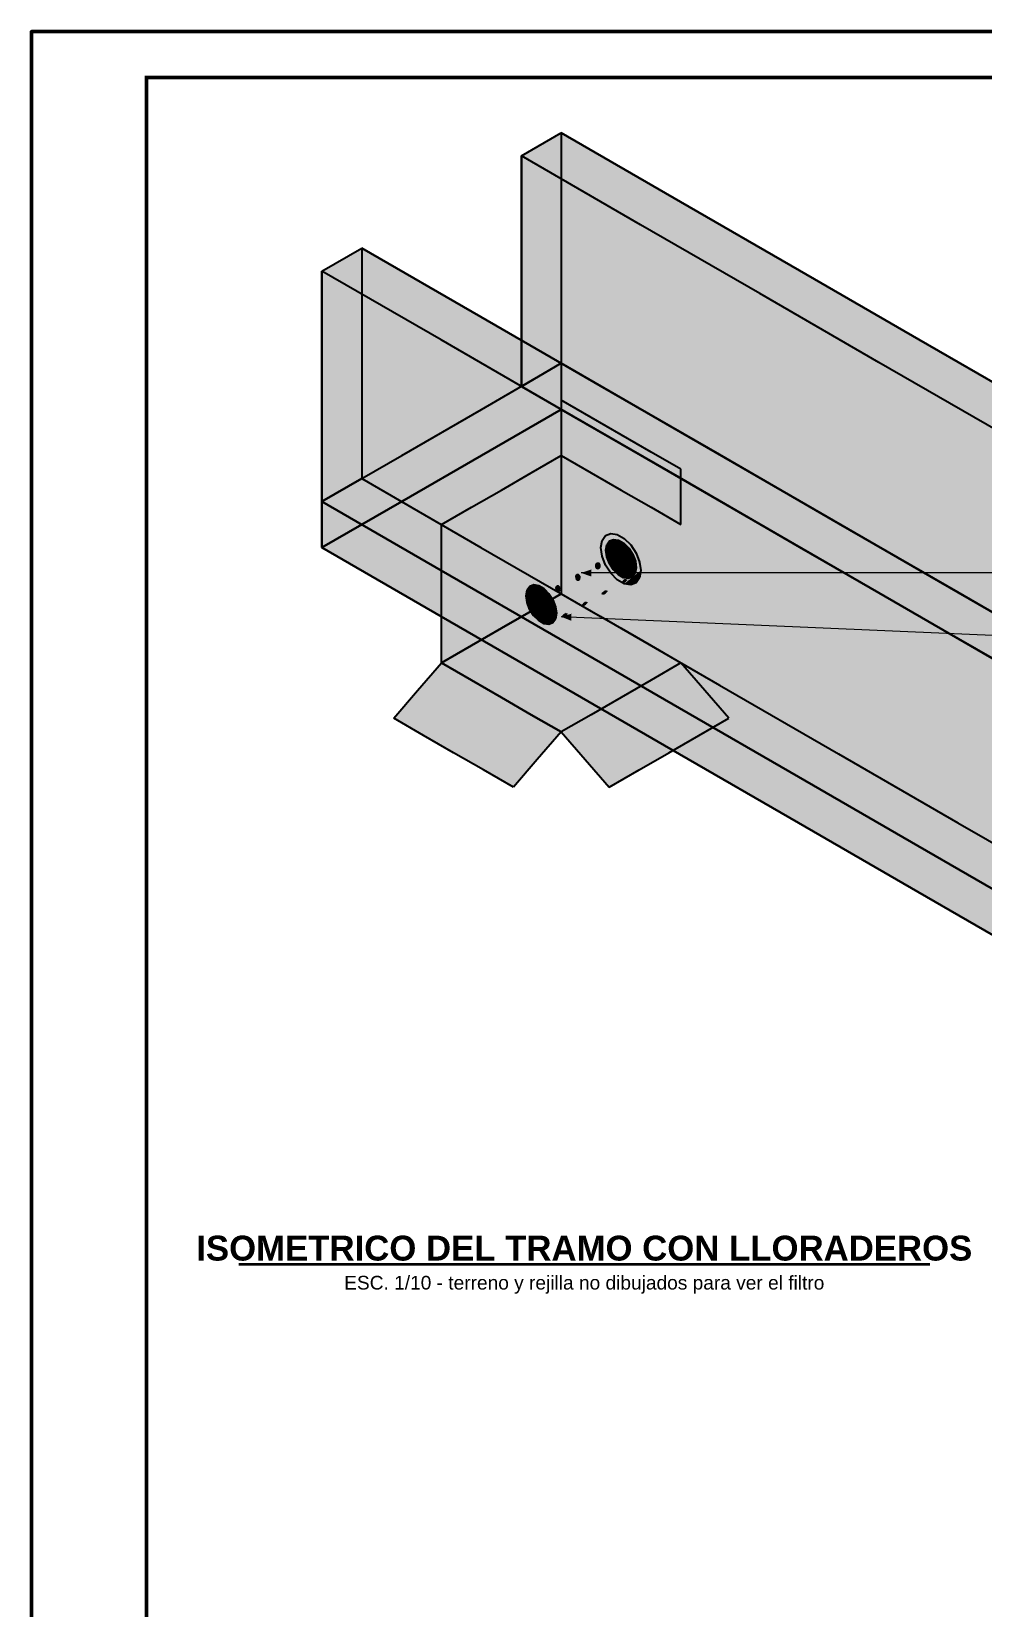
# Model space of a CAD drawing. Header units: metres. Extents: x 0 to 14.2, y 0 to 5.9.
# Drawn here: x 0 to 2.062, y 2.522 to 5.94 of the extents above; entities that cross this region are included whole.
import ezdxf
from ezdxf.enums import TextEntityAlignment as Align

# ---------------------------------------------------------------- set-up
doc = ezdxf.new("R2010")
doc.units = ezdxf.units.M
doc.header["$LTSCALE"] = 0.25
doc.layers.add('ISO-ARISTAS', color=8, linetype='CONTINUOUS')
doc.layers.add('TEXTOS', color=7, linetype='CONTINUOUS')
doc.layers.add('ISO-CONCRETO-SUP', color=254, linetype='CONTINUOUS', true_color=0xe8e8e8)
for name, color, linetype, lineweight in [('LLAMADAS', 30, 'CONTINUOUS', 18), ('MARCO', 7, 'CONTINUOUS', 50), ('TITULOS', 160, 'CONTINUOUS', 35)]:
    doc.layers.add(name, color=color, linetype=linetype, lineweight=lineweight)
doc.styles.get("Standard").update_dxf_attribs({"font": 'arial.ttf'})
doc.styles.add('TITULOS', font='arialbd.ttf')

msp = doc.modelspace()

# ---------------------------------------------------------------- linework, layer by layer
at = {"layer": 'ISO-ARISTAS', "color": 250}
for p, q in [((1.0634, 5.67), (1.15, 5.72)), ((1.0634, 5.67), (1.15, 5.72)), ((1.15, 5.72), (1.15, 5.47)), ((1.4087, 5.5706), (1.15, 5.72)), ((1.15, 5.72), (1.15, 5.47)), ((1.15, 5.72), (1.4087, 5.5706)), ((1.0634, 5.42), (1.0634, 5.67)), ((1.3221, 5.5206), (1.0634, 5.67)), ((1.0634, 5.67), (1.0634, 5.42)), ((1.3221, 5.5206), (1.0634, 5.67)), ((1.6675, 5.4213), (1.4087, 5.5706)), ((1.4087, 5.5706), (1.6675, 5.4213)), ((1.5808, 5.3712), (1.3221, 5.5206)), ((1.5808, 5.3712), (1.3221, 5.5206)), ((0.6304, 5.42), (0.717, 5.47)), ((0.6304, 5.42), (0.717, 5.47)), ((0.717, 5.47), (0.717, 5.22)), ((0.9757, 5.3206), (0.717, 5.47)), ((0.717, 5.47), (0.717, 5.22)), ((0.717, 5.47), (0.9757, 5.3206)), ((1.15, 5.47), (1.15, 5.22)), ((1.15, 5.47), (1.15, 5.22)), ((0.6304, 5.17), (0.6304, 5.42)), ((0.8891, 5.2706), (0.6304, 5.42)), ((0.6304, 5.42), (0.6304, 5.17)), ((0.8891, 5.2706), (0.6304, 5.42)), ((1.0634, 5.17), (1.0634, 5.42)), ((1.0634, 5.42), (1.0634, 5.17)), ((1.9262, 5.2719), (1.6675, 5.4213)), ((1.6675, 5.4213), (1.9262, 5.2719)), ((1.8396, 5.2219), (1.5808, 5.3712)), ((1.8396, 5.2219), (1.5808, 5.3712)), ((1.2344, 5.1713), (0.9757, 5.3206)), ((0.9757, 5.3206), (1.2344, 5.1713)), ((1.1478, 5.1212), (0.8891, 5.2706)), ((1.1478, 5.1212), (0.8891, 5.2706)), ((2.1849, 5.1225), (1.9262, 5.2719)), ((1.9262, 5.2719), (2.1849, 5.1225)), ((0.717, 5.22), (0.717, 4.97)), ((0.717, 5.22), (0.717, 4.97)), ((0.9768, 5.12), (1.15, 5.22)), ((0.9768, 5.12), (1.15, 5.22)), ((1.15, 5.22), (1.0634, 5.17)), ((1.0634, 5.17), (1.15, 5.22)), ((1.15, 5.22), (1.15, 5.12)), ((1.4087, 5.0706), (1.15, 5.22)), ((1.15, 5.22), (1.15, 5.12)), ((1.15, 5.22), (1.4087, 5.0706)), ((1.15, 5.22), (1.4087, 5.0706)), ((1.15, 5.22), (1.4087, 5.0706)), ((2.0983, 5.0725), (1.8396, 5.2219)), ((2.0983, 5.0725), (1.8396, 5.2219)), ((0.6304, 4.92), (0.6304, 5.17)), ((0.6304, 5.17), (0.6304, 4.92)), ((1.3221, 5.0206), (1.0634, 5.17)), ((1.0634, 5.17), (1.3221, 5.0206)), ((1.4932, 5.0219), (1.2344, 5.1713)), ((1.2344, 5.1713), (1.4932, 5.0219)), ((1.215, 5.1025), (1.15, 5.14)), ((1.15, 5.14), (1.15, 5.08)), ((0.8036, 5.02), (0.9768, 5.12)), ((0.8036, 5.02), (0.9768, 5.12)), ((1.15, 5.12), (0.9768, 5.02)), ((0.9768, 5.02), (1.15, 5.12)), ((1.4066, 4.9719), (1.1478, 5.1212)), ((1.4066, 4.9719), (1.1478, 5.1212)), ((1.15, 5.12), (1.4087, 4.9706)), ((1.15, 5.12), (1.4087, 4.9706)), ((1.2799, 5.065), (1.215, 5.1025)), ((1.15, 5.08), (1.15, 5.02)), ((1.3449, 5.0275), (1.2799, 5.065)), ((1.6675, 4.9213), (1.4087, 5.0706)), ((1.4087, 5.0706), (1.6675, 4.9213)), ((1.4087, 5.0706), (1.6675, 4.9213)), ((1.4087, 5.0706), (1.6675, 4.9213)), ((1.4098, 4.99), (1.3449, 5.0275)), ((0.6304, 4.92), (0.8036, 5.02)), ((0.6304, 4.92), (0.8036, 5.02)), ((0.9768, 5.02), (0.8036, 4.92)), ((0.8036, 4.92), (0.9768, 5.02)), ((1.085, 4.9825), (1.15, 5.02)), ((1.15, 5.02), (1.15, 4.945)), ((1.15, 5.02), (1.215, 4.9825)), ((1.5808, 4.8712), (1.3221, 5.0206)), ((1.3221, 5.0206), (1.5808, 4.8712)), ((1.4098, 4.93), (1.4098, 4.99)), ((1.7519, 4.8725), (1.4932, 5.0219)), ((1.4932, 5.0219), (1.7519, 4.8725)), ((0.717, 4.97), (0.6304, 4.92)), ((0.6304, 4.92), (0.717, 4.97)), ((0.717, 4.97), (0.9757, 4.8206)), ((0.717, 4.97), (0.9757, 4.8206)), ((1.0201, 4.945), (1.085, 4.9825)), ((1.215, 4.9825), (1.2799, 4.945)), ((1.6653, 4.8225), (1.4066, 4.9719)), ((1.6653, 4.8225), (1.4066, 4.9719)), ((1.4087, 4.9706), (1.6675, 4.8213)), ((1.4087, 4.9706), (1.6675, 4.8213)), ((0.9551, 4.9075), (1.0201, 4.945)), ((1.15, 4.945), (1.15, 4.87)), ((1.2799, 4.945), (1.3449, 4.9075)), ((1.4098, 4.87), (1.4098, 4.93)), ((0.8036, 4.92), (0.6304, 4.82)), ((0.6304, 4.82), (0.6304, 4.92)), ((0.6304, 4.82), (0.8036, 4.92)), ((0.8891, 4.7706), (0.6304, 4.92)), ((0.8891, 4.7706), (0.6304, 4.92)), ((0.6304, 4.92), (0.6304, 4.82)), ((0.8891, 4.7706), (0.6304, 4.92)), ((0.6304, 4.92), (0.8891, 4.7706)), ((0.8902, 4.87), (0.9551, 4.9075)), ((1.3449, 4.9075), (1.4098, 4.87)), ((1.9262, 4.7719), (1.6675, 4.9213)), ((1.6675, 4.9213), (1.9262, 4.7719)), ((1.6675, 4.9213), (1.9262, 4.7719)), ((1.6675, 4.9213), (1.9262, 4.7719)), ((0.8902, 4.795), (0.8902, 4.87)), ((1.15, 4.87), (1.15, 4.795)), ((1.8396, 4.7219), (1.5808, 4.8712)), ((1.5808, 4.8712), (1.8396, 4.7219)), ((2.0106, 4.7231), (1.7519, 4.8725)), ((1.7519, 4.8725), (2.0106, 4.7231)), ((0.8891, 4.6706), (0.6304, 4.82)), ((0.6304, 4.82), (0.8891, 4.6706)), ((0.9757, 4.8206), (1.2344, 4.6713)), ((0.9757, 4.8206), (1.2344, 4.6713)), ((1.2359, 4.8201), (1.2385, 4.8357)), ((1.2385, 4.8015), (1.2359, 4.8201)), ((1.2385, 4.8357), (1.246, 4.8464)), ((1.246, 4.8464), (1.2576, 4.8509)), ((1.247, 4.8145), (1.249, 4.8264)), ((1.247, 4.8145), (1.249, 4.8264)), ((1.249, 4.8264), (1.2548, 4.8345)), ((1.249, 4.8264), (1.2548, 4.8345)), ((1.2548, 4.8345), (1.2636, 4.838)), ((1.2548, 4.8345), (1.2636, 4.838)), ((1.2576, 4.8509), (1.2717, 4.8487)), ((1.2636, 4.838), (1.2744, 4.8363)), ((1.2636, 4.838), (1.2744, 4.8363)), ((1.2717, 4.8487), (1.2867, 4.84)), ((1.2744, 4.8363), (1.2858, 4.8297)), ((1.2744, 4.8363), (1.2858, 4.8297)), ((1.2858, 4.8297), (1.2965, 4.819)), ((1.2858, 4.8297), (1.2965, 4.819)), ((1.2867, 4.84), (1.3009, 4.8259)), ((1.2965, 4.819), (1.3052, 4.8054)), ((1.2965, 4.819), (1.3052, 4.8054)), ((1.3009, 4.8259), (1.3124, 4.8081)), ((1.924, 4.6731), (1.6653, 4.8225)), ((1.924, 4.6731), (1.6653, 4.8225)), ((1.6675, 4.8213), (1.9262, 4.6719)), ((1.6675, 4.8213), (1.9262, 4.6719)), ((0.8902, 4.72), (0.8902, 4.795)), ((1.15, 4.795), (1.15, 4.72)), ((1.2274, 4.7859), (1.2251, 4.7826)), ((1.2309, 4.786), (1.2274, 4.7859)), ((1.2336, 4.7829), (1.2309, 4.786)), ((1.246, 4.7821), (1.2385, 4.8015)), ((1.2489, 4.8003), (1.247, 4.8145)), ((1.2489, 4.8003), (1.247, 4.8145)), ((1.2546, 4.7856), (1.2489, 4.8003)), ((1.2546, 4.7856), (1.2489, 4.8003)), ((1.2633, 4.772), (1.2546, 4.7856)), ((1.2633, 4.772), (1.2546, 4.7856)), ((1.3052, 4.8054), (1.3109, 4.7907)), ((1.3052, 4.8054), (1.3109, 4.7907)), ((1.3109, 4.7907), (1.3128, 4.7765)), ((1.3109, 4.7907), (1.3128, 4.7765)), ((1.3124, 4.8081), (1.3199, 4.7887)), ((1.3199, 4.7887), (1.3225, 4.7701)), ((1.1478, 4.6212), (0.8891, 4.7706)), ((1.1478, 4.6212), (0.8891, 4.7706)), ((1.1478, 4.6212), (0.8891, 4.7706)), ((0.8891, 4.7706), (1.1478, 4.6212)), ((1.1841, 4.7611), (1.1818, 4.7579)), ((1.1818, 4.7579), (1.1821, 4.7534)), ((1.1821, 4.7534), (1.1847, 4.7504)), ((1.1876, 4.7612), (1.1841, 4.7611)), ((1.1903, 4.7582), (1.1876, 4.7612)), ((1.1882, 4.7505), (1.1905, 4.7537)), ((1.1905, 4.7537), (1.1903, 4.7582)), ((1.2251, 4.7826), (1.2254, 4.7782)), ((1.2254, 4.7782), (1.228, 4.7751)), ((1.228, 4.7751), (1.2315, 4.7753)), ((1.2315, 4.7753), (1.2338, 4.7785)), ((1.2338, 4.7785), (1.2336, 4.7829)), ((1.2576, 4.7643), (1.246, 4.7821)), ((1.2717, 4.7502), (1.2576, 4.7643)), ((1.274, 4.7613), (1.2633, 4.772)), ((1.274, 4.7613), (1.2633, 4.772)), ((1.2855, 4.7547), (1.274, 4.7613)), ((1.2855, 4.7547), (1.274, 4.7613)), ((1.2962, 4.753), (1.2855, 4.7547)), ((1.2962, 4.753), (1.2855, 4.7547)), ((1.2891, 4.7502), (1.2914, 4.7511)), ((1.2914, 4.7511), (1.2912, 4.7497)), ((1.305, 4.7565), (1.2962, 4.753)), ((1.305, 4.7565), (1.2962, 4.753)), ((1.3108, 4.7646), (1.305, 4.7565)), ((1.3108, 4.7646), (1.305, 4.7565)), ((1.3128, 4.7765), (1.3108, 4.7646)), ((1.3128, 4.7765), (1.3108, 4.7646)), ((1.3199, 4.7545), (1.3124, 4.7438)), ((1.3225, 4.7701), (1.3199, 4.7545)), ((2.1849, 4.6225), (1.9262, 4.7719)), ((1.9262, 4.7719), (2.1849, 4.6225)), ((1.9262, 4.7719), (2.1849, 4.6225)), ((1.9262, 4.7719), (2.1849, 4.6225)), ((0.8902, 4.645), (0.8902, 4.72)), ((1.0758, 4.7274), (1.0738, 4.7155)), ((1.0738, 4.7155), (1.0758, 4.7274)), ((1.0816, 4.7355), (1.0758, 4.7274)), ((1.0758, 4.7274), (1.0816, 4.7355)), ((1.0904, 4.739), (1.0816, 4.7355)), ((1.0816, 4.7355), (1.0904, 4.739)), ((1.085, 4.6825), (1.15, 4.72)), ((1.15, 4.72), (1.085, 4.6825)), ((1.1011, 4.7373), (1.0904, 4.739)), ((1.0904, 4.739), (1.1011, 4.7373)), ((1.1126, 4.7307), (1.1011, 4.7373)), ((1.1011, 4.7373), (1.1126, 4.7307)), ((1.1233, 4.72), (1.1126, 4.7307)), ((1.1126, 4.7307), (1.1233, 4.72)), ((1.132, 4.7064), (1.1233, 4.72)), ((1.1233, 4.72), (1.132, 4.7064)), ((1.1408, 4.7364), (1.1385, 4.7331)), ((1.1385, 4.7331), (1.1388, 4.7287)), ((1.1388, 4.7287), (1.1414, 4.7256)), ((1.1443, 4.7365), (1.1408, 4.7364)), ((1.1414, 4.7256), (1.1449, 4.7258)), ((1.147, 4.7334), (1.1443, 4.7365)), ((1.1449, 4.7258), (1.1472, 4.729)), ((1.1472, 4.729), (1.147, 4.7334)), ((1.15, 4.72), (1.215, 4.6825)), ((1.1847, 4.7504), (1.1882, 4.7505)), ((1.2394, 4.7188), (1.2396, 4.7202)), ((1.2417, 4.7196), (1.2394, 4.7188)), ((1.2396, 4.7202), (1.2423, 4.723)), ((1.2452, 4.7222), (1.2417, 4.7196)), ((1.2423, 4.723), (1.2458, 4.7255)), ((1.2479, 4.7249), (1.2452, 4.7222)), ((1.2458, 4.7255), (1.2481, 4.7263)), ((1.2481, 4.7263), (1.2479, 4.7249)), ((1.2867, 4.7415), (1.2717, 4.7502)), ((1.2827, 4.7436), (1.2829, 4.7449)), ((1.285, 4.7444), (1.2827, 4.7436)), ((1.2829, 4.7449), (1.2856, 4.7477)), ((1.2885, 4.7469), (1.285, 4.7444)), ((1.2856, 4.7477), (1.2891, 4.7502)), ((1.3009, 4.7393), (1.2867, 4.7415)), ((1.2912, 4.7497), (1.2885, 4.7469)), ((1.3124, 4.7438), (1.3009, 4.7393)), ((2.0983, 4.5725), (1.8396, 4.7219)), ((1.8396, 4.7219), (2.0983, 4.5725)), ((2.2693, 4.5738), (2.0106, 4.7231)), ((2.0106, 4.7231), (2.2693, 4.5738)), ((1.0201, 4.645), (1.085, 4.6825)), ((1.085, 4.6825), (1.0201, 4.645)), ((1.0738, 4.7155), (1.0757, 4.7013)), ((1.0757, 4.7013), (1.0738, 4.7155)), ((1.0757, 4.7013), (1.0814, 4.6866)), ((1.0814, 4.6866), (1.0757, 4.7013)), ((1.0814, 4.6866), (1.0901, 4.673)), ((1.0901, 4.673), (1.0814, 4.6866)), ((1.0975, 4.7116), (1.0952, 4.7084)), ((1.0952, 4.7084), (1.0955, 4.7039)), ((1.0955, 4.7039), (1.0981, 4.7009)), ((1.101, 4.7117), (1.0975, 4.7116)), ((1.0981, 4.7009), (1.1016, 4.701)), ((1.1037, 4.7087), (1.101, 4.7117)), ((1.1016, 4.701), (1.1039, 4.7042)), ((1.1039, 4.7042), (1.1037, 4.7087)), ((1.1377, 4.6917), (1.132, 4.7064)), ((1.132, 4.7064), (1.1377, 4.6917)), ((1.1396, 4.6775), (1.1377, 4.6917)), ((1.1377, 4.6917), (1.1396, 4.6775)), ((1.1961, 4.6941), (1.1963, 4.6954)), ((1.1984, 4.6949), (1.1961, 4.6941)), ((1.1963, 4.6954), (1.199, 4.6982)), ((1.2019, 4.6974), (1.1984, 4.6949)), ((1.199, 4.6982), (1.2025, 4.7007)), ((1.2045, 4.7002), (1.2019, 4.6974)), ((1.2025, 4.7007), (1.2048, 4.7016)), ((1.2048, 4.7016), (1.2045, 4.7002)), ((1.215, 4.6825), (1.2799, 4.645)), ((1.1478, 4.5213), (0.8891, 4.6706)), ((0.8891, 4.6706), (1.1478, 4.5213)), ((1.0901, 4.673), (1.1008, 4.6623)), ((1.1008, 4.6623), (1.0901, 4.673)), ((1.1008, 4.6623), (1.1123, 4.6557)), ((1.1123, 4.6557), (1.1008, 4.6623)), ((1.1123, 4.6557), (1.123, 4.654)), ((1.123, 4.654), (1.1123, 4.6557)), ((1.123, 4.654), (1.1318, 4.6575)), ((1.1318, 4.6575), (1.123, 4.654)), ((1.1318, 4.6575), (1.1376, 4.6656)), ((1.1376, 4.6656), (1.1318, 4.6575)), ((1.1376, 4.6656), (1.1396, 4.6775)), ((1.1396, 4.6775), (1.1376, 4.6656)), ((1.1528, 4.6693), (1.153, 4.6707)), ((1.1551, 4.6701), (1.1528, 4.6693)), ((1.153, 4.6707), (1.1557, 4.6735)), ((1.1586, 4.6727), (1.1551, 4.6701)), ((1.1557, 4.6735), (1.1592, 4.676)), ((1.1612, 4.6754), (1.1586, 4.6727)), ((1.1592, 4.676), (1.1615, 4.6768)), ((1.1615, 4.6768), (1.1612, 4.6754)), ((1.2344, 4.6713), (1.4932, 4.5219)), ((1.2344, 4.6713), (1.4932, 4.5219)), ((2.1827, 4.5238), (1.924, 4.6731)), ((2.1827, 4.5238), (1.924, 4.6731)), ((1.9262, 4.6719), (2.1849, 4.5225)), ((1.9262, 4.6719), (2.1849, 4.5225)), ((0.8902, 4.57), (0.8902, 4.645)), ((0.9551, 4.6075), (1.0201, 4.645)), ((1.0201, 4.645), (0.9551, 4.6075)), ((1.4066, 4.4719), (1.1478, 4.6212)), ((1.4066, 4.4719), (1.1478, 4.6212)), ((1.4066, 4.4719), (1.1478, 4.6212)), ((1.1478, 4.6212), (1.4066, 4.4719)), ((1.2799, 4.645), (1.3449, 4.6075)), ((0.9551, 4.6075), (0.8902, 4.57)), ((0.8902, 4.57), (0.9551, 4.6075)), ((1.3449, 4.6075), (1.4098, 4.57)), ((0.8382, 4.51), (0.8902, 4.57)), ((0.9551, 4.5325), (0.8902, 4.57)), ((0.8902, 4.57), (0.9551, 4.5325)), ((1.4098, 4.57), (1.3449, 4.5325)), ((1.4098, 4.57), (1.3449, 4.5325)), ((1.4618, 4.51), (1.4098, 4.57)), ((1.0201, 4.495), (0.9551, 4.5325)), ((0.9551, 4.5325), (1.0201, 4.495)), ((1.4066, 4.3719), (1.1478, 4.5213)), ((1.1478, 4.5213), (1.4066, 4.3719)), ((1.3449, 4.5325), (1.2799, 4.495)), ((1.3449, 4.5325), (1.2799, 4.495)), ((1.4932, 4.5219), (1.7519, 4.3725)), ((1.4932, 4.5219), (1.7519, 4.3725)), ((0.7863, 4.45), (0.8382, 4.51)), ((1.085, 4.4575), (1.0201, 4.495)), ((1.0201, 4.495), (1.085, 4.4575)), ((1.2799, 4.495), (1.215, 4.4575)), ((1.2799, 4.495), (1.215, 4.4575)), ((1.5137, 4.45), (1.4618, 4.51)), ((0.8512, 4.4125), (0.7863, 4.45)), ((1.15, 4.42), (1.085, 4.4575)), ((1.085, 4.4575), (1.15, 4.42)), ((1.215, 4.4575), (1.15, 4.42)), ((1.215, 4.4575), (1.15, 4.42)), ((1.6653, 4.3225), (1.4066, 4.4719)), ((1.6653, 4.3225), (1.4066, 4.4719)), ((1.6653, 4.3225), (1.4066, 4.4719)), ((1.4066, 4.4719), (1.6653, 4.3225)), ((1.4488, 4.4125), (1.5137, 4.45)), ((0.9162, 4.375), (0.8512, 4.4125)), ((1.15, 4.42), (1.098, 4.36)), ((1.15, 4.42), (1.202, 4.36)), ((1.3838, 4.375), (1.4488, 4.4125)), ((0.9811, 4.3375), (0.9162, 4.375)), ((1.3189, 4.3375), (1.3838, 4.375)), ((1.098, 4.36), (1.0461, 4.3)), ((1.202, 4.36), (1.2539, 4.3)), ((1.6653, 4.2225), (1.4066, 4.3719)), ((1.4066, 4.3719), (1.6653, 4.2225)), ((1.7519, 4.3725), (2.0106, 4.2231)), ((1.7519, 4.3725), (2.0106, 4.2231)), ((1.0461, 4.3), (0.9811, 4.3375)), ((1.2539, 4.3), (1.3189, 4.3375)), ((1.924, 4.1731), (1.6653, 4.3225)), ((1.924, 4.1731), (1.6653, 4.3225)), ((1.924, 4.1731), (1.6653, 4.3225)), ((1.6653, 4.3225), (1.924, 4.1731)), ((1.924, 4.0731), (1.6653, 4.2225)), ((1.6653, 4.2225), (1.924, 4.0731)), ((2.0106, 4.2231), (2.2693, 4.0738)), ((2.0106, 4.2231), (2.2693, 4.0738)), ((2.1827, 4.0237), (1.924, 4.1731)), ((2.1827, 4.0237), (1.924, 4.1731)), ((2.1827, 4.0237), (1.924, 4.1731)), ((1.924, 4.1731), (2.1827, 4.0237)), ((2.1827, 3.9238), (1.924, 4.0731)), ((1.924, 4.0731), (2.1827, 3.9238))]:
    msp.add_line(p, q, dxfattribs=at)
at = {"layer": 'ISO-CONCRETO-SUP', "true_color": 0x9b9b97}
for points in [[(1.15, 5.47), (1.0634, 5.42), (1.15, 5.72), (1.0634, 5.67)], [(0.717, 5.22), (0.6304, 5.17), (0.717, 5.47), (0.6304, 5.42)], [(1.15, 5.22), (1.0634, 5.17), (1.15, 5.47), (1.0634, 5.42)], [(0.717, 4.97), (0.6304, 4.92), (0.717, 5.22), (0.6304, 5.17)], [(1.15, 5.12), (0.9768, 5.02), (1.15, 5.22), (0.9768, 5.12)], [(0.9768, 5.02), (0.8036, 4.92), (0.9768, 5.12), (0.8036, 5.02)], [(0.8036, 4.92), (0.6304, 4.82), (0.8036, 5.02), (0.6304, 4.92)]]:
    msp.add_solid(points, dxfattribs=at)
at = {"layer": 'ISO-CONCRETO-SUP', "true_color": 0xc0c0ba}
for points in [[(1.15, 5.72), (1.4087, 5.5706), (1.0634, 5.67), (1.3221, 5.5206)], [(1.4087, 5.5706), (1.6675, 5.4213), (1.3221, 5.5206), (1.5808, 5.3712)], [(0.717, 5.47), (0.9757, 5.3206), (0.6304, 5.42), (0.8891, 5.2706)], [(1.6675, 5.4213), (1.9262, 5.2719), (1.5808, 5.3712), (1.8396, 5.2219)], [(0.9757, 5.3206), (1.2344, 5.1713), (0.8891, 5.2706), (1.1478, 5.1212)], [(1.9262, 5.2719), (2.1849, 5.1225), (1.8396, 5.2219), (2.0983, 5.0725)], [(1.15, 5.22), (1.4087, 5.0706), (0.9768, 5.12), (1.2355, 4.9706)], [(1.15, 5.22), (1.4087, 5.0706), (1.0634, 5.17), (1.3221, 5.0206)], [(1.2344, 5.1713), (1.4932, 5.0219), (1.1478, 5.1212), (1.4066, 4.9719)], [(0.9768, 5.12), (1.2355, 4.9706), (0.8036, 5.02), (1.0623, 4.8706)], [(1.15, 5.12), (1.4087, 4.9706), (0.9768, 5.02), (1.2355, 4.8706)], [(1.4087, 5.0706), (1.6675, 4.9213), (1.2355, 4.9706), (1.4942, 4.8213)], [(1.4087, 5.0706), (1.6675, 4.9213), (1.3221, 5.0206), (1.5808, 4.8712)], [(0.8036, 5.02), (1.0623, 4.8706), (0.6304, 4.92), (0.8891, 4.7706)], [(0.9768, 5.02), (1.2355, 4.8706), (0.8036, 4.92), (1.0623, 4.7706)], [(1.4932, 5.0219), (1.7519, 4.8725), (1.4066, 4.9719), (1.6653, 4.8225)], [(0.717, 4.97), (0.9757, 4.8206), (0.6304, 4.92), (0.8891, 4.7706)], [(1.2355, 4.9706), (1.4942, 4.8213), (1.0623, 4.8706), (1.321, 4.7213)], [(1.4087, 4.9706), (1.6675, 4.8213), (1.2355, 4.8706), (1.4942, 4.7213)], [(0.8036, 4.92), (1.0623, 4.7706), (0.6304, 4.82), (0.8891, 4.6706)], [(1.6675, 4.9213), (1.9262, 4.7719), (1.4942, 4.8213), (1.753, 4.6719)], [(1.6675, 4.9213), (1.9262, 4.7719), (1.5808, 4.8712), (1.8396, 4.7219)], [(1.0623, 4.8706), (1.321, 4.7213), (0.8891, 4.7706), (1.1478, 4.6212)], [(1.2355, 4.8706), (1.4942, 4.7213), (1.0623, 4.7706), (1.321, 4.6212)], [(1.7519, 4.8725), (2.0106, 4.7231), (1.6653, 4.8225), (1.924, 4.6731)], [(0.9757, 4.8206), (1.2344, 4.6713), (0.8891, 4.7706), (1.1478, 4.6212)], [(1.4942, 4.8213), (1.753, 4.6719), (1.321, 4.7213), (1.5798, 4.5719)], [(1.6675, 4.8213), (1.9262, 4.6719), (1.4942, 4.7213), (1.753, 4.5719)], [(1.0623, 4.7706), (1.321, 4.6212), (0.8891, 4.6706), (1.1478, 4.5213)], [(1.9262, 4.7719), (2.1849, 4.6225), (1.753, 4.6719), (2.0117, 4.5225)], [(1.9262, 4.7719), (2.1849, 4.6225), (1.8396, 4.7219), (2.0983, 4.5725)], [(1.321, 4.7213), (1.5798, 4.5719), (1.1478, 4.6212), (1.4066, 4.4719)], [(1.4942, 4.7213), (1.753, 4.5719), (1.321, 4.6212), (1.5798, 4.4719)], [(2.0106, 4.7231), (2.2693, 4.5738), (1.924, 4.6731), (2.1827, 4.5238)], [(1.2344, 4.6713), (1.4932, 4.5219), (1.1478, 4.6212), (1.4066, 4.4719)], [(1.753, 4.6719), (2.0117, 4.5225), (1.5798, 4.5719), (1.8385, 4.4225)], [(1.9262, 4.6719), (2.1849, 4.5225), (1.753, 4.5719), (2.0117, 4.4225)], [(1.321, 4.6212), (1.5798, 4.4719), (1.1478, 4.5213), (1.4066, 4.3719)], [(2.1849, 4.6225), (2.4436, 4.4731), (2.0117, 4.5225), (2.2704, 4.3731)], [(1.5798, 4.5719), (1.8385, 4.4225), (1.4066, 4.4719), (1.6653, 4.3225)], [(1.753, 4.5719), (2.0117, 4.4225), (1.5798, 4.4719), (1.8385, 4.3225)], [(1.4932, 4.5219), (1.7519, 4.3725), (1.4066, 4.4719), (1.6653, 4.3225)], [(2.0117, 4.5225), (2.2704, 4.3731), (1.8385, 4.4225), (2.0972, 4.2731)], [(2.1849, 4.5225), (2.4436, 4.3731), (2.0117, 4.4225), (2.2704, 4.2731)], [(1.5798, 4.4719), (1.8385, 4.3225), (1.4066, 4.3719), (1.6653, 4.2225)], [(1.8385, 4.4225), (2.0972, 4.2731), (1.6653, 4.3225), (1.924, 4.1731)], [(2.0117, 4.4225), (2.2704, 4.2731), (1.8385, 4.3225), (2.0972, 4.1731)], [(1.7519, 4.3725), (2.0106, 4.2231), (1.6653, 4.3225), (1.924, 4.1731)], [(1.8385, 4.3225), (2.0972, 4.1731), (1.6653, 4.2225), (1.924, 4.0731)], [(2.0972, 4.2731), (2.3559, 4.1238), (1.924, 4.1731), (2.1827, 4.0237)], [(2.0106, 4.2231), (2.2693, 4.0738), (1.924, 4.1731), (2.1827, 4.0237)], [(2.0972, 4.1731), (2.3559, 4.0237), (1.924, 4.0731), (2.1827, 3.9238)]]:
    msp.add_solid(points, dxfattribs=at)
at = {"layer": 'ISO-CONCRETO-SUP', "true_color": 0xadada8}
for points in [[(1.15, 5.47), (1.4087, 5.3206), (1.15, 5.72), (1.4087, 5.5706)], [(1.0634, 5.42), (1.3221, 5.2706), (1.0634, 5.67), (1.3221, 5.5206)], [(1.4087, 5.3206), (1.6675, 5.1713), (1.4087, 5.5706), (1.6675, 5.4213)], [(1.3221, 5.2706), (1.5808, 5.1212), (1.3221, 5.5206), (1.5808, 5.3712)], [(0.717, 5.22), (0.9757, 5.0706), (0.717, 5.47), (0.9757, 5.3206)], [(1.15, 5.22), (1.4087, 5.0706), (1.15, 5.47), (1.4087, 5.3206)], [(0.6304, 5.17), (0.8891, 5.0206), (0.6304, 5.42), (0.8891, 5.2706)], [(1.0634, 5.17), (1.3221, 5.0206), (1.0634, 5.42), (1.3221, 5.2706)], [(1.6675, 5.1713), (1.9262, 5.0219), (1.6675, 5.4213), (1.9262, 5.2719)], [(1.5808, 5.1212), (1.8396, 4.9719), (1.5808, 5.3712), (1.8396, 5.2219)], [(0.9757, 5.0706), (1.2344, 4.9213), (0.9757, 5.3206), (1.2344, 5.1713)], [(1.4087, 5.0706), (1.6675, 4.9213), (1.4087, 5.3206), (1.6675, 5.1713)], [(0.8891, 5.0206), (1.1478, 4.8712), (0.8891, 5.2706), (1.1478, 5.1212)], [(1.3221, 5.0206), (1.5808, 4.8712), (1.3221, 5.2706), (1.5808, 5.1212)], [(1.9262, 5.0219), (2.1849, 4.8725), (1.9262, 5.2719), (2.1849, 5.1225)], [(0.717, 4.97), (0.9757, 4.8206), (0.717, 5.22), (0.9757, 5.0706)], [(1.15, 5.12), (1.4087, 4.9706), (1.15, 5.22), (1.4087, 5.0706)], [(1.8396, 4.9719), (2.0983, 4.8225), (1.8396, 5.2219), (2.0983, 5.0725)], [(0.6304, 4.92), (0.8891, 4.7706), (0.6304, 5.17), (0.8891, 5.0206)], [(1.2344, 4.9213), (1.4932, 4.7719), (1.2344, 5.1713), (1.4932, 5.0219)], [(1.6675, 4.9213), (1.9262, 4.7719), (1.6675, 5.1713), (1.9262, 5.0219)], [(1.1478, 4.8712), (1.4066, 4.7219), (1.1478, 5.1212), (1.4066, 4.9719)], [(1.5808, 4.8712), (1.8396, 4.7219), (1.5808, 5.1212), (1.8396, 4.9719)], [(0.9757, 4.8206), (1.2344, 4.6713), (0.9757, 5.0706), (1.2344, 4.9213)], [(1.4087, 4.9706), (1.6675, 4.8213), (1.4087, 5.0706), (1.6675, 4.9213)], [(0.8891, 4.7706), (1.1478, 4.6212), (0.8891, 5.0206), (1.1478, 4.8712)], [(1.4932, 4.7719), (1.7519, 4.6225), (1.4932, 5.0219), (1.7519, 4.8725)], [(1.9262, 4.7719), (2.1849, 4.6225), (1.9262, 5.0219), (2.1849, 4.8725)], [(1.4066, 4.7219), (1.6653, 4.5725), (1.4066, 4.9719), (1.6653, 4.8225)], [(1.8396, 4.7219), (2.0983, 4.5725), (1.8396, 4.9719), (2.0983, 4.8225)], [(0.6304, 4.82), (0.8891, 4.6706), (0.6304, 4.92), (0.8891, 4.7706)], [(1.2344, 4.6713), (1.4932, 4.5219), (1.2344, 4.9213), (1.4932, 4.7719)], [(1.6675, 4.8213), (1.9262, 4.6719), (1.6675, 4.9213), (1.9262, 4.7719)], [(1.1478, 4.6212), (1.4066, 4.4719), (1.1478, 4.8712), (1.4066, 4.7219)], [(1.7519, 4.6225), (2.0106, 4.4731), (1.7519, 4.8725), (2.0106, 4.7231)], [(1.6653, 4.5725), (1.924, 4.4231), (1.6653, 4.8225), (1.924, 4.6731)], [(0.8891, 4.6706), (1.1478, 4.5213), (0.8891, 4.7706), (1.1478, 4.6212)], [(1.4932, 4.5219), (1.7519, 4.3725), (1.4932, 4.7719), (1.7519, 4.6225)], [(1.9262, 4.6719), (2.1849, 4.5225), (1.9262, 4.7719), (2.1849, 4.6225)], [(1.4066, 4.4719), (1.6653, 4.3225), (1.4066, 4.7219), (1.6653, 4.5725)], [(2.0106, 4.4731), (2.2693, 4.3238), (2.0106, 4.7231), (2.2693, 4.5738)], [(1.924, 4.4231), (2.1827, 4.2738), (1.924, 4.6731), (2.1827, 4.5238)], [(1.1478, 4.5213), (1.4066, 4.3719), (1.1478, 4.6212), (1.4066, 4.4719)], [(1.7519, 4.3725), (2.0106, 4.2231), (1.7519, 4.6225), (2.0106, 4.4731)], [(1.6653, 4.3225), (1.924, 4.1731), (1.6653, 4.5725), (1.924, 4.4231)], [(1.4066, 4.3719), (1.6653, 4.2225), (1.4066, 4.4719), (1.6653, 4.3225)], [(2.0106, 4.2231), (2.2693, 4.0738), (2.0106, 4.4731), (2.2693, 4.3238)], [(1.924, 4.1731), (2.1827, 4.0237), (1.924, 4.4231), (2.1827, 4.2738)], [(1.6653, 4.2225), (1.924, 4.0731), (1.6653, 4.3225), (1.924, 4.1731)], [(1.924, 4.0731), (2.1827, 3.9238), (1.924, 4.1731), (2.1827, 4.0237)]]:
    msp.add_solid(points, dxfattribs=at)
at = {"layer": 'ISO-CONCRETO-SUP', "true_color": 0xadbfc4}
for points in [[(1.15, 5.08), (1.215, 5.0425), (1.15, 5.14), (1.215, 5.1025)], [(1.215, 5.0425), (1.2799, 5.005), (1.215, 5.1025), (1.2799, 5.065)], [(1.15, 5.02), (1.215, 4.9825), (1.15, 5.08), (1.215, 5.0425)], [(1.2799, 5.005), (1.3449, 4.9675), (1.2799, 5.065), (1.3449, 5.0275)], [(1.215, 4.9825), (1.2799, 4.945), (1.215, 5.0425), (1.2799, 5.005)], [(1.3449, 4.9675), (1.4098, 4.93), (1.3449, 5.0275), (1.4098, 4.99)], [(1.2799, 4.945), (1.3449, 4.9075), (1.2799, 5.005), (1.3449, 4.9675)], [(1.3449, 4.9075), (1.4098, 4.87), (1.3449, 4.9675), (1.4098, 4.93)]]:
    msp.add_solid(points, dxfattribs=at)
at = {"layer": 'ISO-CONCRETO-SUP', "true_color": 0x9babaf}
for points in [[(1.15, 4.945), (1.085, 4.9075), (1.15, 5.02), (1.085, 4.9825)], [(1.085, 4.9075), (1.0201, 4.87), (1.085, 4.9825), (1.0201, 4.945)], [(1.0201, 4.87), (0.9551, 4.8325), (1.0201, 4.945), (0.9551, 4.9075)], [(1.15, 4.87), (1.085, 4.8325), (1.15, 4.945), (1.085, 4.9075)], [(0.9551, 4.8325), (0.8902, 4.795), (0.9551, 4.9075), (0.8902, 4.87)], [(1.085, 4.8325), (1.0201, 4.795), (1.085, 4.9075), (1.0201, 4.87)], [(1.0201, 4.795), (0.9551, 4.7575), (1.0201, 4.87), (0.9551, 4.8325)], [(1.15, 4.795), (1.085, 4.7575), (1.15, 4.87), (1.085, 4.8325)], [(0.9551, 4.7575), (0.8902, 4.72), (0.9551, 4.8325), (0.8902, 4.795)], [(1.085, 4.7575), (1.0201, 4.72), (1.085, 4.8325), (1.0201, 4.795)], [(1.0201, 4.72), (0.9551, 4.6825), (1.0201, 4.795), (0.9551, 4.7575)], [(1.15, 4.72), (1.085, 4.6825), (1.15, 4.795), (1.085, 4.7575)], [(0.9551, 4.6825), (0.8902, 4.645), (0.9551, 4.7575), (0.8902, 4.72)], [(1.085, 4.6825), (1.0201, 4.645), (1.085, 4.7575), (1.0201, 4.72)], [(1.0201, 4.645), (0.9551, 4.6075), (1.0201, 4.72), (0.9551, 4.6825)], [(0.9551, 4.6075), (0.8902, 4.57), (0.9551, 4.6825), (0.8902, 4.645)]]:
    msp.add_solid(points, dxfattribs=at)
at = {"layer": 'ISO-CONCRETO-SUP', "true_color": 0x788fa4}
for points in [[(1.247, 4.8145), (1.249, 4.8264), (1.2037, 4.7897), (1.2057, 4.8016)], [(1.2037, 4.7897), (1.2057, 4.8016), (1.1604, 4.765), (1.1624, 4.7769)], [(1.1171, 4.7403), (1.1191, 4.7521), (1.0738, 4.7155), (1.0758, 4.7274)], [(1.1604, 4.765), (1.1624, 4.7769), (1.1171, 4.7403), (1.1191, 4.7521)], [(1.2695, 4.7518), (1.2675, 4.7399), (1.2262, 4.727), (1.2242, 4.7151)], [(1.3128, 4.7765), (1.3108, 4.7646), (1.2695, 4.7518), (1.2675, 4.7399)], [(1.2262, 4.727), (1.2242, 4.7151), (1.1829, 4.7023), (1.1809, 4.6904)], [(1.1829, 4.7023), (1.1809, 4.6904), (1.1396, 4.6775), (1.1376, 4.6656)]]:
    msp.add_solid(points, dxfattribs=at)
at = {"layer": 'ISO-CONCRETO-SUP', "true_color": 0x687c8e}
for points in [[(1.249, 4.8264), (1.2548, 4.8345), (1.2057, 4.8016), (1.2115, 4.8098)], [(1.1624, 4.7769), (1.1682, 4.785), (1.1191, 4.7521), (1.1249, 4.7603)], [(1.2057, 4.8016), (1.2115, 4.8098), (1.1624, 4.7769), (1.1682, 4.785)], [(1.1191, 4.7521), (1.1249, 4.7603), (1.0758, 4.7274), (1.0816, 4.7355)], [(1.3108, 4.7646), (1.305, 4.7565), (1.2675, 4.7399), (1.2617, 4.7317)], [(1.2675, 4.7399), (1.2617, 4.7317), (1.2242, 4.7151), (1.2184, 4.707)], [(1.1809, 4.6904), (1.1751, 4.6822), (1.1376, 4.6656), (1.1318, 4.6575)], [(1.2242, 4.7151), (1.2184, 4.707), (1.1809, 4.6904), (1.1751, 4.6822)]]:
    msp.add_solid(points, dxfattribs=at)
at = {"layer": 'ISO-CONCRETO-SUP', "true_color": 0x839bb3}
for points in [[(1.2548, 4.8345), (1.2636, 4.838), (1.2115, 4.8098), (1.2203, 4.8132)], [(1.1682, 4.785), (1.177, 4.7885), (1.1249, 4.7603), (1.1337, 4.7637)], [(1.2115, 4.8098), (1.2203, 4.8132), (1.1682, 4.785), (1.177, 4.7885)], [(1.1249, 4.7603), (1.1337, 4.7637), (1.0816, 4.7355), (1.0904, 4.739)], [(1.305, 4.7565), (1.2962, 4.753), (1.2617, 4.7317), (1.2529, 4.7283)], [(1.2617, 4.7317), (1.2529, 4.7283), (1.2184, 4.707), (1.2096, 4.7035)], [(1.1751, 4.6822), (1.1663, 4.6788), (1.1318, 4.6575), (1.123, 4.654)], [(1.2184, 4.707), (1.2096, 4.7035), (1.1751, 4.6822), (1.1663, 4.6788)]]:
    msp.add_solid(points, dxfattribs=at)
at = {"layer": 'ISO-CONCRETO-SUP', "true_color": 0x95b1cb}
for points in [[(1.2636, 4.838), (1.2744, 4.8363), (1.2203, 4.8132), (1.2311, 4.8116)], [(1.177, 4.7885), (1.1877, 4.7868), (1.1337, 4.7637), (1.1444, 4.7621)], [(1.2203, 4.8132), (1.2311, 4.8116), (1.177, 4.7885), (1.1877, 4.7868)], [(1.1337, 4.7637), (1.1444, 4.7621), (1.0904, 4.739), (1.1011, 4.7373)], [(1.2962, 4.753), (1.2855, 4.7547), (1.2529, 4.7283), (1.2422, 4.7299)], [(1.2529, 4.7283), (1.2422, 4.7299), (1.2096, 4.7035), (1.1989, 4.7052)], [(1.2096, 4.7035), (1.1989, 4.7052), (1.1663, 4.6788), (1.1556, 4.6804)], [(1.1663, 4.6788), (1.1556, 4.6804), (1.123, 4.654), (1.1123, 4.6557)]]:
    msp.add_solid(points, dxfattribs=at)
at = {"layer": 'ISO-CONCRETO-SUP', "true_color": 0xa1c0dc}
for points in [[(1.2744, 4.8363), (1.2858, 4.8297), (1.2311, 4.8116), (1.2425, 4.805)], [(1.1877, 4.7868), (1.1992, 4.7802), (1.1444, 4.7621), (1.1559, 4.7555)], [(1.2311, 4.8116), (1.2425, 4.805), (1.1877, 4.7868), (1.1992, 4.7802)], [(1.1444, 4.7621), (1.1559, 4.7555), (1.1011, 4.7373), (1.1126, 4.7307)], [(1.2855, 4.7547), (1.274, 4.7613), (1.2422, 4.7299), (1.2307, 4.7365)], [(1.2422, 4.7299), (1.2307, 4.7365), (1.1989, 4.7052), (1.1874, 4.7118)], [(1.1556, 4.6804), (1.1441, 4.687), (1.1123, 4.6557), (1.1008, 4.6623)], [(1.1989, 4.7052), (1.1874, 4.7118), (1.1556, 4.6804), (1.1441, 4.687)]]:
    msp.add_solid(points, dxfattribs=at)
at = {"layer": 'ISO-CONCRETO-SUP', "true_color": 0x797976}
for points in [[(1.3225, 4.7701), (1.2359, 4.8201), (1.2385, 4.8357)], [(1.3225, 4.7701), (1.2385, 4.8015), (1.2359, 4.8201)], [(1.3225, 4.7701), (1.2385, 4.8357), (1.246, 4.8464)], [(1.3225, 4.7701), (1.246, 4.8464), (1.2576, 4.8509)], [(1.3225, 4.7701), (1.2576, 4.8509), (1.2717, 4.8487)], [(1.3225, 4.7701), (1.2717, 4.8487), (1.2867, 4.84)], [(1.3225, 4.7701), (1.2867, 4.84), (1.3009, 4.8259)], [(1.3225, 4.7701), (1.3009, 4.8259), (1.3124, 4.8081)], [(1.3225, 4.7701), (1.246, 4.7821), (1.2385, 4.8015)], [(1.3225, 4.7701), (1.3124, 4.8081), (1.3199, 4.7887)], [(1.3225, 4.7701), (1.2576, 4.7643), (1.246, 4.7821)], [(1.3225, 4.7701), (1.2717, 4.7502), (1.2576, 4.7643)], [(1.3225, 4.7701), (1.2867, 4.7415), (1.2717, 4.7502)], [(1.3225, 4.7701), (1.3009, 4.7393), (1.2867, 4.7415)], [(1.3225, 4.7701), (1.3124, 4.7438), (1.3009, 4.7393)], [(1.3225, 4.7701), (1.3199, 4.7545), (1.3124, 4.7438)]]:
    msp.add_solid(points, dxfattribs=at)
at = {"layer": 'ISO-CONCRETO-SUP', "true_color": 0xa7c6e4}
for points in [[(1.2858, 4.8297), (1.2965, 4.819), (1.2425, 4.805), (1.2532, 4.7942)], [(1.2425, 4.805), (1.2532, 4.7942), (1.1992, 4.7802), (1.2099, 4.7695)], [(1.1559, 4.7555), (1.1666, 4.7447), (1.1126, 4.7307), (1.1233, 4.72)], [(1.1992, 4.7802), (1.2099, 4.7695), (1.1559, 4.7555), (1.1666, 4.7447)], [(1.274, 4.7613), (1.2633, 4.772), (1.2307, 4.7365), (1.22, 4.7473)], [(1.1874, 4.7118), (1.1767, 4.7225), (1.1441, 4.687), (1.1334, 4.6978)], [(1.2307, 4.7365), (1.22, 4.7473), (1.1874, 4.7118), (1.1767, 4.7225)], [(1.1441, 4.687), (1.1334, 4.6978), (1.1008, 4.6623), (1.0901, 4.673)]]:
    msp.add_solid(points, dxfattribs=at)
at = {"layer": 'ISO-CONCRETO-SUP', "true_color": 0x92adc7}
for points in [[(1.2799, 4.7955), (1.247, 4.8145), (1.249, 4.8264)], [(1.2799, 4.7955), (1.249, 4.8264), (1.2548, 4.8345)], [(1.2799, 4.7955), (1.2548, 4.8345), (1.2636, 4.838)], [(1.2799, 4.7955), (1.2636, 4.838), (1.2744, 4.8363)], [(1.2799, 4.7955), (1.2744, 4.8363), (1.2858, 4.8297)], [(1.2799, 4.7955), (1.2858, 4.8297), (1.2965, 4.819)], [(1.2799, 4.7955), (1.2965, 4.819), (1.3052, 4.8054)], [(1.2799, 4.7955), (1.2489, 4.8003), (1.247, 4.8145)], [(1.2799, 4.7955), (1.2546, 4.7856), (1.2489, 4.8003)], [(1.2799, 4.7955), (1.2633, 4.772), (1.2546, 4.7856)], [(1.2799, 4.7955), (1.274, 4.7613), (1.2633, 4.772)], [(1.2799, 4.7955), (1.2855, 4.7547), (1.274, 4.7613)], [(1.2799, 4.7955), (1.3052, 4.8054), (1.3109, 4.7907)], [(1.2799, 4.7955), (1.2962, 4.753), (1.2855, 4.7547)], [(1.2799, 4.7955), (1.305, 4.7565), (1.2962, 4.753)], [(1.2799, 4.7955), (1.3108, 4.7646), (1.305, 4.7565)], [(1.2799, 4.7955), (1.3128, 4.7765), (1.3108, 4.7646)], [(1.2799, 4.7955), (1.3109, 4.7907), (1.3128, 4.7765)], [(1.1067, 4.6965), (1.0738, 4.7155), (1.0758, 4.7274)], [(1.1067, 4.6965), (1.0758, 4.7274), (1.0816, 4.7355)], [(1.1067, 4.6965), (1.0816, 4.7355), (1.0904, 4.739)], [(1.1067, 4.6965), (1.0904, 4.739), (1.1011, 4.7373)], [(1.1067, 4.6965), (1.1011, 4.7373), (1.1126, 4.7307)], [(1.1067, 4.6965), (1.1126, 4.7307), (1.1233, 4.72)], [(1.1067, 4.6965), (1.1233, 4.72), (1.132, 4.7064)], [(1.1067, 4.6965), (1.0757, 4.7013), (1.0738, 4.7155)], [(1.1067, 4.6965), (1.0814, 4.6866), (1.0757, 4.7013)], [(1.1067, 4.6965), (1.0901, 4.673), (1.0814, 4.6866)], [(1.1067, 4.6965), (1.1008, 4.6623), (1.0901, 4.673)], [(1.1067, 4.6965), (1.1123, 4.6557), (1.1008, 4.6623)], [(1.1067, 4.6965), (1.132, 4.7064), (1.1377, 4.6917)], [(1.1067, 4.6965), (1.123, 4.654), (1.1123, 4.6557)], [(1.1067, 4.6965), (1.1318, 4.6575), (1.123, 4.654)], [(1.1067, 4.6965), (1.1376, 4.6656), (1.1318, 4.6575)], [(1.1067, 4.6965), (1.1396, 4.6775), (1.1376, 4.6656)], [(1.1067, 4.6965), (1.1377, 4.6917), (1.1396, 4.6775)]]:
    msp.add_solid(points, dxfattribs=at)
at = {"layer": 'ISO-CONCRETO-SUP', "true_color": 0xa5c4e1}
for points in [[(1.2965, 4.819), (1.3052, 4.8054), (1.2532, 4.7942), (1.2619, 4.7807)], [(1.2532, 4.7942), (1.2619, 4.7807), (1.2099, 4.7695), (1.2186, 4.7559)], [(1.2633, 4.772), (1.2546, 4.7856), (1.22, 4.7473), (1.2113, 4.7608)], [(1.2099, 4.7695), (1.2186, 4.7559), (1.1666, 4.7447), (1.1753, 4.7312)], [(1.22, 4.7473), (1.2113, 4.7608), (1.1767, 4.7225), (1.168, 4.7361)], [(1.1666, 4.7447), (1.1753, 4.7312), (1.1233, 4.72), (1.132, 4.7064)], [(1.1767, 4.7225), (1.168, 4.7361), (1.1334, 4.6978), (1.1247, 4.7113)], [(1.1334, 4.6978), (1.1247, 4.7113), (1.0901, 4.673), (1.0814, 4.6866)]]:
    msp.add_solid(points, dxfattribs=at)
at = {"layer": 'ISO-CONCRETO-SUP', "true_color": 0x8ca6bf}
for points in [[(1.2056, 4.7756), (1.2037, 4.7897), (1.1623, 4.7508), (1.1604, 4.765)], [(1.2489, 4.8003), (1.247, 4.8145), (1.2056, 4.7756), (1.2037, 4.7897)], [(1.3109, 4.7907), (1.3128, 4.7765), (1.2676, 4.7659), (1.2695, 4.7518)], [(1.1623, 4.7508), (1.1604, 4.765), (1.119, 4.7261), (1.1171, 4.7403)], [(1.2676, 4.7659), (1.2695, 4.7518), (1.2243, 4.7412), (1.2262, 4.727)], [(1.119, 4.7261), (1.1171, 4.7403), (1.0757, 4.7013), (1.0738, 4.7155)], [(1.181, 4.7164), (1.1829, 4.7023), (1.1377, 4.6917), (1.1396, 4.6775)], [(1.2243, 4.7412), (1.2262, 4.727), (1.181, 4.7164), (1.1829, 4.7023)]]:
    msp.add_solid(points, dxfattribs=at)
at = {"layer": 'ISO-CONCRETO-SUP', "true_color": 0x9bb9d5}
for points in [[(1.2546, 4.7856), (1.2489, 4.8003), (1.2113, 4.7608), (1.2056, 4.7756)], [(1.3052, 4.8054), (1.3109, 4.7907), (1.2619, 4.7807), (1.2676, 4.7659)], [(1.168, 4.7361), (1.1623, 4.7508), (1.1247, 4.7113), (1.119, 4.7261)], [(1.2113, 4.7608), (1.2056, 4.7756), (1.168, 4.7361), (1.1623, 4.7508)], [(1.2186, 4.7559), (1.2243, 4.7412), (1.1753, 4.7312), (1.181, 4.7164)], [(1.2619, 4.7807), (1.2676, 4.7659), (1.2186, 4.7559), (1.2243, 4.7412)], [(1.1247, 4.7113), (1.119, 4.7261), (1.0814, 4.6866), (1.0757, 4.7013)], [(1.1753, 4.7312), (1.181, 4.7164), (1.132, 4.7064), (1.1377, 4.6917)]]:
    msp.add_solid(points, dxfattribs=at)
at = {"layer": 'ISO-CONCRETO-SUP', "true_color": 0x2d3035}
for points in [[(1.2254, 4.7782), (1.2274, 4.7859), (1.2251, 4.7826)], [(1.2254, 4.7782), (1.2336, 4.7829), (1.2309, 4.786)], [(1.2254, 4.7782), (1.2309, 4.786), (1.2274, 4.7859)], [(1.1821, 4.7534), (1.1841, 4.7611), (1.1818, 4.7579)], [(1.1821, 4.7534), (1.1903, 4.7582), (1.1876, 4.7612)], [(1.1821, 4.7534), (1.1876, 4.7612), (1.1841, 4.7611)], [(1.1821, 4.7534), (1.1905, 4.7537), (1.1903, 4.7582)], [(1.1821, 4.7534), (1.1882, 4.7505), (1.1905, 4.7537)], [(1.1821, 4.7534), (1.1847, 4.7504), (1.1882, 4.7505)], [(1.2254, 4.7782), (1.2338, 4.7785), (1.2336, 4.7829)], [(1.2254, 4.7782), (1.2315, 4.7753), (1.2338, 4.7785)], [(1.2254, 4.7782), (1.228, 4.7751), (1.2315, 4.7753)], [(1.1388, 4.7287), (1.1408, 4.7364), (1.1385, 4.7331)], [(1.1388, 4.7287), (1.147, 4.7334), (1.1443, 4.7365)], [(1.1388, 4.7287), (1.1443, 4.7365), (1.1408, 4.7364)], [(1.1388, 4.7287), (1.1472, 4.729), (1.147, 4.7334)], [(1.1388, 4.7287), (1.1449, 4.7258), (1.1472, 4.729)], [(1.1388, 4.7287), (1.1414, 4.7256), (1.1449, 4.7258)], [(1.0955, 4.7039), (1.0975, 4.7116), (1.0952, 4.7084)], [(1.0955, 4.7039), (1.1037, 4.7087), (1.101, 4.7117)], [(1.0955, 4.7039), (1.101, 4.7117), (1.0975, 4.7116)], [(1.0955, 4.7039), (1.1039, 4.7042), (1.1037, 4.7087)], [(1.0955, 4.7039), (1.1016, 4.701), (1.1039, 4.7042)], [(1.0955, 4.7039), (1.0981, 4.7009), (1.1016, 4.701)]]:
    msp.add_solid(points, dxfattribs=at)
at = {"layer": 'ISO-CONCRETO-SUP', "true_color": 0x1e2023}
for points in [[(1.2912, 4.7497), (1.2891, 4.7502), (1.2914, 4.7511)], [(1.2479, 4.7249), (1.2417, 4.7196), (1.2394, 4.7188)], [(1.2479, 4.7249), (1.2394, 4.7188), (1.2396, 4.7202)], [(1.2479, 4.7249), (1.2396, 4.7202), (1.2423, 4.723)], [(1.2479, 4.7249), (1.2452, 4.7222), (1.2417, 4.7196)], [(1.2479, 4.7249), (1.2423, 4.723), (1.2458, 4.7255)], [(1.2479, 4.7249), (1.2458, 4.7255), (1.2481, 4.7263)], [(1.2912, 4.7497), (1.285, 4.7444), (1.2827, 4.7436)], [(1.2912, 4.7497), (1.2827, 4.7436), (1.2829, 4.7449)], [(1.2912, 4.7497), (1.2829, 4.7449), (1.2856, 4.7477)], [(1.2912, 4.7497), (1.2885, 4.7469), (1.285, 4.7444)], [(1.2912, 4.7497), (1.2856, 4.7477), (1.2891, 4.7502)], [(1.2045, 4.7002), (1.1984, 4.6949), (1.1961, 4.6941)], [(1.2045, 4.7002), (1.1961, 4.6941), (1.1963, 4.6954)], [(1.2045, 4.7002), (1.1963, 4.6954), (1.199, 4.6982)], [(1.2045, 4.7002), (1.2019, 4.6974), (1.1984, 4.6949)], [(1.2045, 4.7002), (1.199, 4.6982), (1.2025, 4.7007)], [(1.2045, 4.7002), (1.2025, 4.7007), (1.2048, 4.7016)], [(1.1612, 4.6754), (1.1551, 4.6701), (1.1528, 4.6693)], [(1.1612, 4.6754), (1.1528, 4.6693), (1.153, 4.6707)], [(1.1612, 4.6754), (1.153, 4.6707), (1.1557, 4.6735)], [(1.1612, 4.6754), (1.1586, 4.6727), (1.1551, 4.6701)], [(1.1612, 4.6754), (1.1557, 4.6735), (1.1592, 4.676)], [(1.1612, 4.6754), (1.1592, 4.676), (1.1615, 4.6768)]]:
    msp.add_solid(points, dxfattribs=at)
at = {"layer": 'ISO-CONCRETO-SUP', "true_color": 0xc0d4d9}
for points in [[(1.15, 4.72), (1.215, 4.6825), (1.085, 4.6825), (1.15, 4.645)], [(1.085, 4.6825), (1.15, 4.645), (1.0201, 4.645), (1.085, 4.6075)], [(1.215, 4.6825), (1.2799, 4.645), (1.15, 4.645), (1.215, 4.6075)], [(1.0201, 4.645), (1.085, 4.6075), (0.9551, 4.6075), (1.0201, 4.57)], [(1.15, 4.645), (1.215, 4.6075), (1.085, 4.6075), (1.15, 4.57)], [(1.2799, 4.645), (1.3449, 4.6075), (1.215, 4.6075), (1.2799, 4.57)], [(0.9551, 4.6075), (1.0201, 4.57), (0.8902, 4.57), (0.9551, 4.5325)], [(1.085, 4.6075), (1.15, 4.57), (1.0201, 4.57), (1.085, 4.5325)], [(1.215, 4.6075), (1.2799, 4.57), (1.15, 4.57), (1.215, 4.5325)], [(1.3449, 4.6075), (1.4098, 4.57), (1.2799, 4.57), (1.3449, 4.5325)], [(1.0201, 4.57), (1.085, 4.5325), (0.9551, 4.5325), (1.0201, 4.495)], [(1.15, 4.57), (1.215, 4.5325), (1.085, 4.5325), (1.15, 4.495)], [(1.2799, 4.57), (1.3449, 4.5325), (1.215, 4.5325), (1.2799, 4.495)], [(1.085, 4.5325), (1.15, 4.495), (1.0201, 4.495), (1.085, 4.4575)], [(1.215, 4.5325), (1.2799, 4.495), (1.15, 4.495), (1.215, 4.4575)], [(1.15, 4.495), (1.215, 4.4575), (1.085, 4.4575), (1.15, 4.42)]]:
    msp.add_solid(points, dxfattribs=at)
at = {"layer": 'ISO-CONCRETO-SUP', "true_color": 0xcfe4ea}
for points in [[(0.8902, 4.57), (0.9551, 4.5325), (0.8382, 4.51), (0.9032, 4.4725)], [(0.9551, 4.5325), (1.0201, 4.495), (0.9032, 4.4725), (0.9681, 4.435)], [(0.8382, 4.51), (0.9032, 4.4725), (0.7863, 4.45), (0.8512, 4.4125)], [(1.0201, 4.495), (1.085, 4.4575), (0.9681, 4.435), (1.0331, 4.3975)], [(0.9032, 4.4725), (0.9681, 4.435), (0.8512, 4.4125), (0.9162, 4.375)], [(1.085, 4.4575), (1.15, 4.42), (1.0331, 4.3975), (1.098, 4.36)], [(0.9681, 4.435), (1.0331, 4.3975), (0.9162, 4.375), (0.9811, 4.3375)], [(1.0331, 4.3975), (1.098, 4.36), (0.9811, 4.3375), (1.0461, 4.3)]]:
    msp.add_solid(points, dxfattribs=at)
at = {"layer": 'ISO-CONCRETO-SUP', "true_color": 0xc7dbe1}
for points in [[(1.3449, 4.5325), (1.3968, 4.4725), (1.4098, 4.57), (1.4618, 4.51)], [(1.2799, 4.495), (1.3319, 4.435), (1.3449, 4.5325), (1.3968, 4.4725)], [(1.215, 4.4575), (1.2669, 4.3975), (1.2799, 4.495), (1.3319, 4.435)], [(1.3968, 4.4725), (1.4488, 4.4125), (1.4618, 4.51), (1.5137, 4.45)], [(1.15, 4.42), (1.202, 4.36), (1.215, 4.4575), (1.2669, 4.3975)], [(1.3319, 4.435), (1.3838, 4.375), (1.3968, 4.4725), (1.4488, 4.4125)], [(1.2669, 4.3975), (1.3189, 4.3375), (1.3319, 4.435), (1.3838, 4.375)], [(1.202, 4.36), (1.2539, 4.3), (1.2669, 4.3975), (1.3189, 4.3375)]]:
    msp.add_solid(points, dxfattribs=at)
at = {"layer": 'LLAMADAS'}
for p, q in [((5.56, 4.765), (1.1933, 4.765)), ((5.56, 4.4783), (1.15, 4.67))]:
    msp.add_line(p, q, dxfattribs=at)
for points in [[(1.1933, 4.765), (1.2153, 4.7573), (1.2153, 4.7727)], [(1.15, 4.67), (1.1716, 4.6614), (1.1723, 4.6767)]]:
    msp.add_solid(points, dxfattribs=at)
at = {"layer": 'MARCO'}
msp.add_lwpolyline([(0, 0), (8.41, 0), (8.41, 5.94), (0, 5.94)], close=True, dxfattribs=at)
at = {"layer": 'MARCO', "const_width": 0.008}
msp.add_lwpolyline([(0.25, 0.1), (8.31, 0.1), (8.31, 5.84), (0.25, 5.84)], close=True, dxfattribs=at)
at = {"layer": 'TITULOS'}
msp.add_line((0.45, 3.265), (1.95, 3.265), dxfattribs=at)

# ---------------------------------------------------------------- texts
at = {"layer": 'TEXTOS'}
msp.add_text('ESC. 1/10 - terreno y rejilla no dibujados para ver el filtro', height=0.0297, dxfattribs=at).set_placement((1.2, 3.225), align=Align.MIDDLE_CENTER)
at = {"layer": 'TITULOS', "style": 'TITULOS'}
msp.add_text('ISOMETRICO DEL TRAMO CON LLORADEROS', height=0.054, dxfattribs=at).set_placement((1.2, 3.3), align=Align.MIDDLE_CENTER)

doc.saveas('drawing.dxf')
